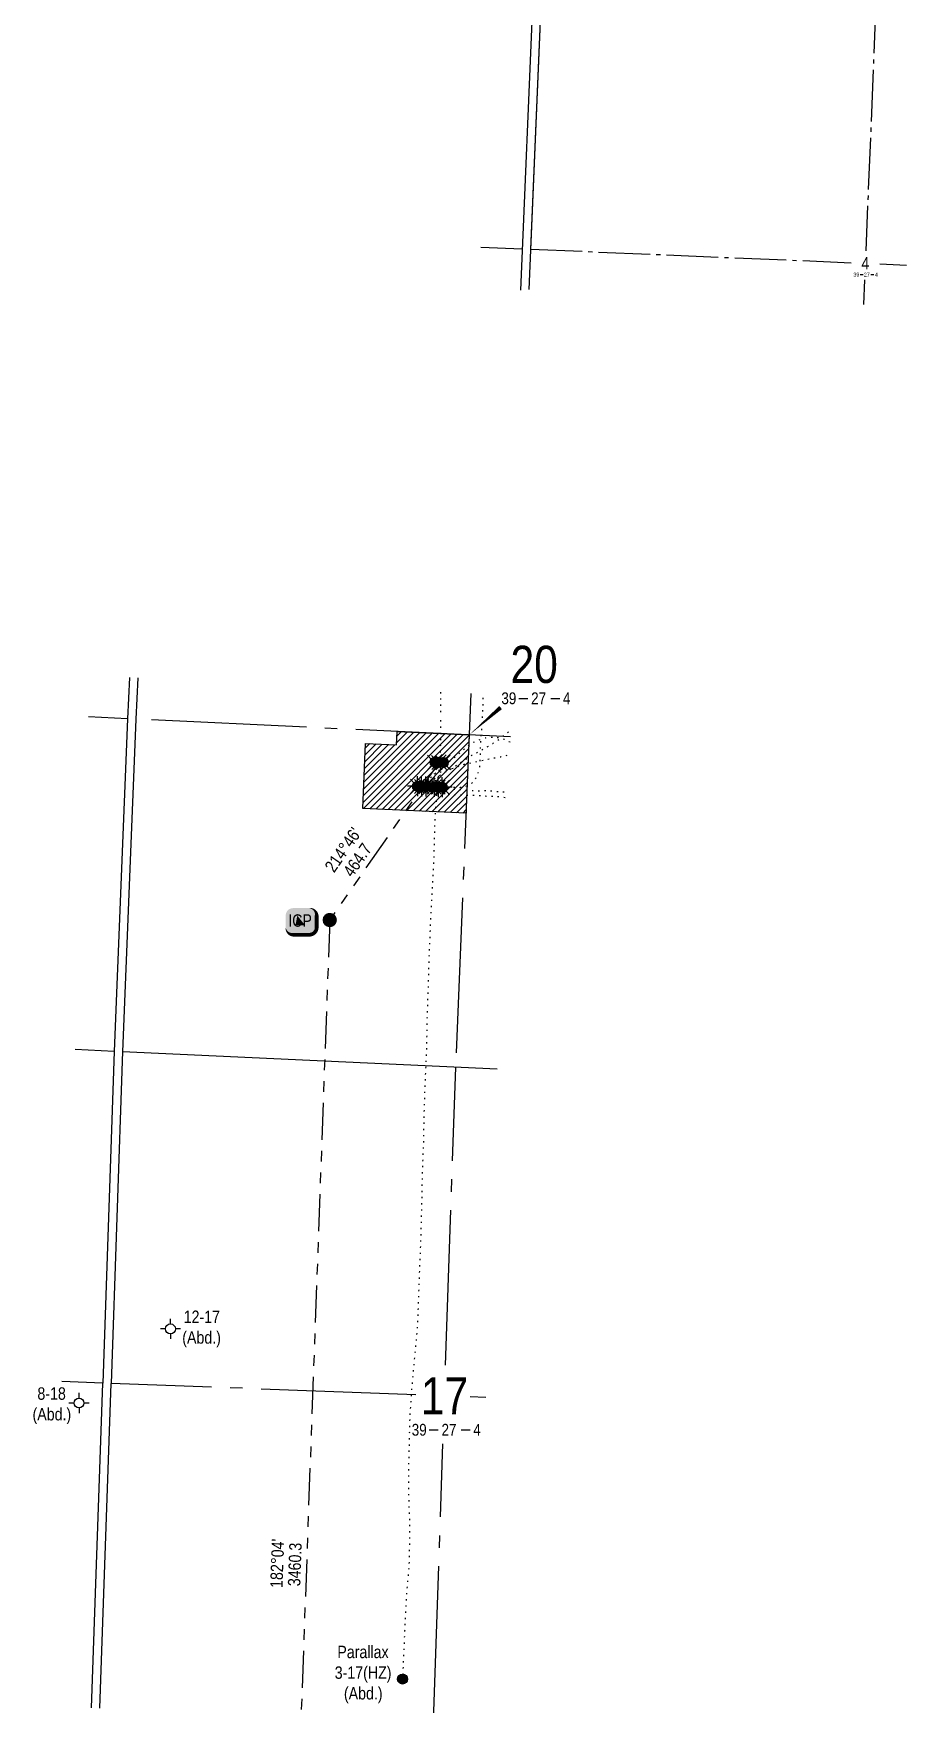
# Model space of a CAD drawing. Extents: x 300929 to 311962, y 5794822 to 5810027.
# Drawn here: x 305043 to 307157, y 5797479 to 5801525 of the extents above; entities that cross this region are included whole.
import ezdxf
from ezdxf.enums import TextEntityAlignment as Align

# ---------------------------------------------------------------- set-up
doc = ezdxf.new("R2010")
doc.units = 0
doc.header["$LTSCALE"] = 5
for name, pattern in [('foc-DOT', [1, 0.2, -0.8]), ('foc-DRILLPATH', [14.75, 6, -1.75, 1.75, -1.75, 1.75, -1.75]), ('foc-QUARTERLINE', [33, 25, -3, 2, -3])]:
    doc.linetypes.add(name, pattern=pattern)
for name, color, linetype in [('10', 1, 'Continuous'), ('9', 3, 'Continuous'), ('AS-DRILL', 8, 'foc-DOT'), ('AS-DRILL-T', 8, 'Continuous'), ('C-WS-S', 8, 'Continuous'), ('F-WS-S', 8, 'Continuous'), ('L-BD', 7, 'Continuous'), ('L-MON', 1, 'Continuous'), ('L-QSEC', 8, 'foc-QUARTERLINE'), ('L-SEC', 7, 'Continuous'), ('L-SECLBL', 7, 'Continuous'), ('L-SECQ', 8, 'foc-QUARTERLINE'), ('P-PDRILLPATH', 12, 'foc-DRILLPATH'), ('P-PROPOSED', 10, 'Continuous'), ('P-PROPOSED-EXISTING-H', 59, 'Continuous')]:
    doc.layers.add(name, color=color, linetype=linetype)
doc.layers.add('L-SEC-HB', color=6, linetype='Continuous', plot=False)
doc.styles.add('80', font='ARIALN.TTF', dxfattribs={"height": 10})
doc.styles.add('80L', font='ARIALN.TTF', dxfattribs={"height": 10})
doc.styles.add('SIMPLEX', font='ARIALN.TTF')

# ---------------------------------------------------------------- blocks, each defined once
blk = doc.blocks.new('GAS')
h = blk.add_hatch(color=255)
h.dxf.hatch_style = 1
edge = h.paths.add_edge_path()
edge.add_arc((0, 0), 0.9, 0, 360)
for p, q in [((-0.81, 0), (-1.62, 0)), ((-0.57, 0.57), (-1.14, 1.14)), ((0, 0.81), (0, 1.62)), ((0.57, 0.57), (1.14, 1.14)), ((1.62, 0), (0.81, 0)), ((-0.57, -0.57), (-1.14, -1.14)), ((0, -0.81), (0, -1.62)), ((1.14, -1.14), (0.57, -0.57))]:
    blk.add_line(p, q)
blk.add_circle((0, 0), 0.8)
blk = doc.blocks.new('WC')
at = {"layer": 'L-MON'}
h = blk.add_hatch(color=255, dxfattribs=at)
h.dxf.hatch_style = 1
edge = h.paths.add_edge_path()
edge.add_arc((0, 0), 0.9, 0, 360)
at = {"layer": 'L-MON', "color": 240, "flags": 128}
for points in [[(-0.62, 0.5), (-1.23, 1.12)], [(0.52, 0.61), (1.13, 1.21)], [(-1.18, -1.18), (-0.56, -0.57)], [(1.16, -1.18), (0.56, -0.57)]]:
    blk.add_lwpolyline(points, dxfattribs=at)
at = {"layer": 'L-MON', "color": 240}
for radius in [0.8, 0.373]:
    blk.add_circle((0, 0), radius, dxfattribs=at)
blk = doc.blocks.new('L-SECLBL')
at = {"layer": '9', "color": 7}
for p, q in [((-5.1, -27.8), (-12.3, -27.8)), ((20.7, -27.8), (13.5, -27.8))]:
    blk.add_line(p, q, dxfattribs=at)
at = {"layer": '10', "color": 2, "style": 'SIMPLEX'}
blk.add_attdef('SEC', text='', height=30, dxfattribs=at).set_placement((0, 0), align=Align.MIDDLE)
at = {"layer": '10', "color": 5, "style": '80L'}
blk.add_attdef('TWP', text='', height=9.5, dxfattribs=at).set_placement((-14.4, -27.4), align=Align.MIDDLE_RIGHT)
blk.add_attdef('RGE', text='', height=9.5, dxfattribs=at).set_placement((3.6, -27.4), align=Align.MIDDLE_CENTER)
blk.add_attdef('MER', text='', height=9.5, dxfattribs=at).set_placement((23.2, -27.4), align=Align.MIDDLE_LEFT)
blk = doc.blocks.new('GABD')
for p, q in [((-0.81, 0), (-1.62, 0)), ((0, 0.81), (0, 1.62)), ((1.62, 0), (0.81, 0)), ((0, -0.81), (0, -1.62))]:
    blk.add_line(p, q)
blk.add_circle((0, 0), 0.8)
blk = doc.blocks.new('*U88')
h = blk.add_hatch(color=254)
edge = h.paths.add_edge_path()
edge.add_line((-6.5, -11.5), (6.5, -11.5))
edge.add_arc((6.5, -5.5), 6, 270, 360)
edge.add_line((12.5, -5.5), (12.5, 4))
edge.add_arc((6.5, 4), 6, 0, 90)
edge.add_line((6.5, 10), (-6.5, 10))
edge.add_arc((-6.5, 4), 6, 90, 180)
edge.add_line((-12.5, 4), (-12.5, -5.5))
edge.add_arc((-6.5, -5.5), 6, 180, 270)
at = {"color": 1, "flags": 128}
blk.add_lwpolyline([(-6.5, -11.5, 3, 3, 0), (6.5, -11.5, 3, 3, 0.414214), (12.5, -5.5, 3, 3, 0), (12.5, 4, 3, 0, 0.414214), (6.5, 10, 0, 0, 0), (-6.5, 10, 0, 0, 0.414214), (-12.5, 4, 0, 0, 0), (-12.5, -5.5, 0, 3, 0.414214)], format="xyseb", close=True, dxfattribs=at)
blk.add_lwpolyline([(-4.6, -3.7, 0, 10, 0), (0, 0, 5, 5, 0)], format="xyseb", dxfattribs=at)
at = {"color": 1, "style": '80'}
blk.add_attdef('ENTER_TEXT_001', (-36.7, -5), '', height=10, dxfattribs=at)
blk = doc.blocks.new('plbh')
at = {"layer": 'L-MON'}
h = blk.add_hatch(color=255, dxfattribs=at)
h.dxf.hatch_style = 1
edge = h.paths.add_edge_path()
edge.add_arc((0, 0), 1.16, 0, 360)
h = blk.add_hatch(color=256, dxfattribs=at)
h.dxf.hatch_style = 1
h.paths.add_polyline_path([(-0.96, 0, 1), (0.96, 0, 1)])
h.paths.add_polyline_path([(0.91, 0, -1), (-0.91, 0, -1)], flags=16)
h.paths.add_polyline_path([(0.45, 0, -1), (-0.45, 0, -1)], flags=0)
h = blk.add_hatch(color=256, dxfattribs=at)
h.dxf.hatch_style = 1
h.paths.add_polyline_path([(-0.45, 0, 1), (0.45, 0, 1)])
h.paths.add_polyline_path([(0.4, 0, -1), (-0.4, 0, -1)], flags=16)
at = {"layer": 'L-MON', "color": 240}
for radius in [0.96, 0.91, 0.45, 0.4]:
    blk.add_circle((0, 0), radius, dxfattribs=at)

msp = doc.modelspace()

# ---------------------------------------------------------------- hatches: boundary and pattern name
at = {"layer": 'F-WS-S'}
h = msp.add_hatch(color=256, dxfattribs=at)
h.dxf.hatch_style = 1
edge = h.paths.add_edge_path()
edge.add_arc((305936.289, 5797541.213), 12, 0, 360)
at = {"layer": 'P-PROPOSED-EXISTING-H'}
h = msp.add_hatch(dxfattribs=at)
h.set_pattern_fill('ANSI31', color=256, scale=3.499752)
h.set_pattern_definition([(45, (509.26, -5607.197), (-7.857167858, 7.857167858), [])])
h.paths.add_polyline_path([(305846.722, 5799806.01), (305921.633, 5799802.475), (305922.955, 5799834.946), (306097.748, 5799826.699), (306090.022, 5799636.869), (305840.317, 5799648.651)])

# ---------------------------------------------------------------- linework, layer by layer
at = {"layer": 'AS-DRILL', "ltscale": 3, "flags": 128}
for points in [[(306012.7, 5799700.676), (306012.702, 5799700.726), (306012.643, 5799700.739), (306012.521, 5799700.694), (306012.39, 5799700.679), (306012.273, 5799700.753), (306012.184, 5799700.787), (306012.024, 5799700.783), (306011.793, 5799700.772), (306011.615, 5799700.819), (306011.486, 5799700.835), (306011.183, 5799700.776), (306011.094, 5799700.79), (306011.309, 5799700.912), (306011.65, 5799700.938), (306011.988, 5799700.875), (306012.319, 5799700.912), (306012.563, 5799700.992), (306012.757, 5799701.095), (306012.85, 5799701.161), (306013.036, 5799701.324), (306013.15, 5799701.429), (306013.182, 5799701.478), (306013.234, 5799701.516), (306013.328, 5799701.612), (306013.412, 5799701.729), (306013.507, 5799701.846), (306013.592, 5799701.962), (306013.677, 5799702.089), (306013.686, 5799702.079), (306013.487, 5799701.846), (306013.165, 5799701.539), (306013.009, 5799701.395), (306012.687, 5799701.087), (306012.399, 5799700.899), (306012.178, 5799700.887), (306011.962, 5799700.976), (306011.861, 5799700.96), (306011.925, 5799700.807), (306011.978, 5799700.635), (306011.952, 5799700.486), (306011.877, 5799700.349), (306011.945, 5799700.306), (306012.262, 5799700.464), (306012.63, 5799700.679), (306012.929, 5799700.888), (306013.118, 5799701.12), (306013.158, 5799701.379), (306013.14, 5799701.68), (306013.093, 5799701.992), (306013.038, 5799702.124), (306012.975, 5799702.047), (306013.027, 5799701.864), (306013.181, 5799701.698), (306013.347, 5799701.602), (306013.506, 5799701.555), (306013.655, 5799701.549), (306013.745, 5799701.526), (306013.75, 5799701.416), (306013.746, 5799701.296), (306013.814, 5799701.253), (306013.763, 5799701.235), (306013.502, 5799701.215), (306013.231, 5799701.186), (306013.07, 5799701.172), (306012.988, 5799701.105), (306012.964, 5799701.026), (306013.003, 5799700.985), (306013.202, 5799700.957), (306013.242, 5799700.955), (306013.966, 5799701.057), (306015.174, 5799701.239), (306016.453, 5799701.439), (306016.715, 5799701.488), (306018.566, 5799701.736), (306020.627, 5799701.974), (306022.907, 5799702.174), (306025.548, 5799702.17), (306028.462, 5799701.945), (306031.644, 5799701.689), (306035.174, 5799701.389), (306039.172, 5799700.991), (306043.559, 5799700.588), (306048.25, 5799700.292), (306053.061, 5799700.232), (306057.647, 5799700.291), (306062.146, 5799700.184), (306066.796, 5799699.84), (306071.551, 5799699.632), (306076.59, 5799699.783), (306081.847, 5799700.356), (306087.014, 5799701.472), (306091.976, 5799703.198), (306096.695, 5799705.373), (306101.038, 5799707.883), (306105.085, 5799710.785), (306108.673, 5799714.226), (306111.443, 5799717.96), (306113.741, 5799721.921), (306115.859, 5799726.151), (306117.76, 5799730.429), (306119.55, 5799734.961), (306121.149, 5799739.712), (306122.448, 5799744.744), (306123.267, 5799749.755), (306123.482, 5799752.158), (306123.636, 5799754.534), (306123.757, 5799757.101), (306123.861, 5799759.969), (306123.99, 5799763.246), (306124.196, 5799766.931), (306124.425, 5799770.954), (306124.624, 5799775.23), (306124.781, 5799779.717), (306124.897, 5799784.415), (306124.996, 5799789.455), (306125.092, 5799794.435), (306125.25, 5799799.942), (306125.492, 5799805.567), (306125.832, 5799811.638), (306126.253, 5799817.725), (306126.805, 5799824.088), (306127.413, 5799830.619), (306128.015, 5799837.24), (306128.542, 5799844.004), (306129.029, 5799851.009), (306129.512, 5799858.165), (306129.98, 5799865.692), (306130.37, 5799873.292), (306130.666, 5799881.026), (306130.93, 5799888.971), (306131.232, 5799897.125), (306131.549, 5799905.388), (306131.837, 5799913.703), (306132.102, 5799922.188), (306132.181, 5799925.164)], [(306028.275, 5799930.068), (306028.254, 5799918.565), (306028.213, 5799899.562), (306028.1, 5799878.253)], [(306028.079, 5799862.05), (306027.987, 5799822.471), (306027.888, 5799803.27), (306027.254, 5799784.18), (306026.173, 5799765.208), (306024.785, 5799746.058), (306023.162, 5799727.027), (306021.342, 5799707.814), (306019.499, 5799688.802), (306017.784, 5799669.485), (306016.321, 5799650.438), (306015.017, 5799631.384), (306014.019, 5799612.219), (306013.396, 5799592.928), (306013.033, 5799573.627), (306012.016, 5799535.248), (306011.251, 5799516.663), (306010.403, 5799497.482), (306009.47, 5799478.204), (306008.446, 5799459.139), (306007.382, 5799440.067), (306006.321, 5799420.593), (306005.323, 5799401.428), (306004.309, 5799382.353), (306003.35, 5799363.176), (306002.496, 5799344.095), (306001.68, 5799324.722), (306000.969, 5799305.735), (306000.27, 5799286.548), (305999.586, 5799267.46), (305998.967, 5799248.269), (305998.4, 5799228.877), (305997.867, 5799209.582), (305996.596, 5799171.113), (305995.888, 5799151.926), (305995.355, 5799132.632), (305995.046, 5799113.439), (305994.726, 5799093.936), (305994.303, 5799074.648), (305993.774, 5799055.454), (305992.978, 5799036.07), (305991.177, 5798997.611), (305990.362, 5798978.529), (305989.59, 5798959.244), (305988.955, 5798940.164), (305988.386, 5798920.972), (305987.93, 5798901.575), (305987.571, 5798882.384), (305987.236, 5798863.282), (305986.842, 5798844.193), (305986.253, 5798825.001), (305985.46, 5798805.717), (305984.722, 5798786.532), (305984.055, 5798767.143), (305983.534, 5798748.149), (305983.2, 5798729.057), (305982.911, 5798709.863), (305982.546, 5798690.763), (305981.967, 5798671.571), (305981.362, 5798652.48), (305980.788, 5798633.387), (305980.269, 5798614.193), (305979.686, 5798594.901), (305978.964, 5798575.624), (305978.219, 5798556.539), (305977.431, 5798537.355), (305976.736, 5798518.268), (305976.093, 5798498.978), (305975.339, 5798479.893), (305974.598, 5798460.907), (305973.963, 5798441.817), (305973.221, 5798422.532), (305972.28, 5798403.554), (305971.146, 5798384.484), (305969.648, 5798365.348), (305967.832, 5798346.235), (305965.909, 5798327.226), (305963.989, 5798308.027), (305962.201, 5798288.613), (305960.517, 5798269.584), (305958.884, 5798250.554), (305957.411, 5798231.517), (305956.079, 5798212.265), (305954.879, 5798193.297), (305953.834, 5798174.224), (305953.16, 5798155.136), (305952.765, 5798136.046), (305952.29, 5798116.95), (305951.795, 5798097.855), (305951.391, 5798078.766), (305950.912, 5798059.57), (305950.591, 5798040.568), (305950.569, 5798021.273), (305950.834, 5798002.178), (305951.24, 5797983.077), (305951.702, 5797963.884), (305952.334, 5797944.694), (305953.025, 5797925.712), (305953.384, 5797906.212), (305953.226, 5797887.014), (305952.833, 5797867.724), (305952.606, 5797848.318), (305952.22, 5797828.928), (305951.273, 5797810.051), (305949.652, 5797790.82), (305947.9, 5797771.804), (305946.518, 5797753.054), (305945.381, 5797734.184), (305944.385, 5797715.319), (305943.378, 5797696.444), (305942.438, 5797677.466), (305941.491, 5797658.089), (305940.533, 5797638.911), (305939.634, 5797619.732), (305938.78, 5797600.651), (305938.019, 5797581.666), (305936.655, 5797549.195), (305936.289, 5797541.213)], [(305982.557, 5799701.866), (305982.465, 5799701.81), (305982.291, 5799701.697), (305982.139, 5799701.653), (305981.938, 5799701.641), (305981.755, 5799701.558), (305981.548, 5799701.386), (305981.341, 5799701.214), (305981.514, 5799701.277), (305982.044, 5799701.546), (305982.607, 5799701.844), (305983.208, 5799702.111), (305983.87, 5799702.165), (305983.992, 5799702.21), (305984.167, 5799702.323), (305984.009, 5799702.129), (305983.505, 5799701.799), (305983.085, 5799701.535), (305982.779, 5799701.387), (305982.514, 5799701.268), (305982.219, 5799701.149), (305981.955, 5799701.05), (305981.701, 5799700.96), (305981.497, 5799700.848), (305981.436, 5799700.83), (305981.56, 5799700.945), (305981.717, 5799701.099), (305981.884, 5799701.273), (305981.925, 5799701.321), (305982.391, 5799701.703), (305983.208, 5799702.371), (305984.076, 5799703.077), (305984.418, 5799703.354), (305986.085, 5799704.529), (305988.264, 5799705.734), (305990.825, 5799706.984), (305993.675, 5799708.442), (305996.757, 5799710.212), (306000.111, 5799712.281), (306003.754, 5799714.568), (306007.766, 5799717.072), (306011.927, 5799719.799), (306016.316, 5799722.738), (306020.884, 5799725.65), (306025.625, 5799728.634), (306030.482, 5799731.765), (306035.591, 5799734.935), (306041.541, 5799738.363), (306048.044, 5799742.139), (306054.357, 5799745.882), (306060.668, 5799749.605), (306067.387, 5799753.763), (306074.588, 5799758.202), (306082.29, 5799762.931), (306090.154, 5799767.954), (306097.682, 5799772.84), (306104.451, 5799777.236), (306111.293, 5799781.218), (306119.049, 5799785.285), (306127.526, 5799789.874), (306136.656, 5799795.017), (306145.956, 5799800.443), (306155.021, 5799805.969), (306163.684, 5799811.701), (306171.74, 5799817.537), (306179.514, 5799823.584), (306187.099, 5799829.639), (306194.83, 5799835.618), (306198.587, 5799838.295)], [(305972.607, 5799702.274), (305972.641, 5799702.363), (305972.657, 5799702.513), (305972.619, 5799702.564), (305972.551, 5799702.627), (305972.462, 5799702.64), (305972.397, 5799702.523), (305972.319, 5799702.336), (305972.262, 5799702.138), (305972.233, 5799701.919), (305972.185, 5799701.711), (305972.087, 5799701.524), (305972.01, 5799701.337), (305972.055, 5799701.215), (305972.234, 5799701.429), (305972.53, 5799701.837), (305972.822, 5799702.136), (305973.01, 5799702.339), (305973.147, 5799702.503), (305973.234, 5799702.68), (305973.321, 5799702.857), (305973.507, 5799703.019), (305973.712, 5799703.141), (305973.865, 5799703.215), (305973.959, 5799703.312), (305974.075, 5799703.457), (305974.19, 5799703.593), (305974.277, 5799703.76), (305974.344, 5799703.947), (305974.403, 5799704.165), (305974.455, 5799704.223), (305974.528, 5799704.04), (305974.578, 5799703.768), (305974.553, 5799703.408), (305974.529, 5799703.059), (305974.527, 5799702.739), (305974.495, 5799702.43), (305974.491, 5799702.08), (305974.6, 5799701.805), (305974.965, 5799701.681), (305975.537, 5799701.718), (305976.069, 5799701.997), (305976.183, 5799702.093), (305976.929, 5799702.744), (305977.78, 5799703.521), (305978.687, 5799704.436), (305979.53, 5799705.263), (305979.821, 5799705.522), (305981.201, 5799706.768), (305982.763, 5799708.057), (305984.775, 5799709.589), (305987.306, 5799711.36), (305990.204, 5799713.277), (305993.616, 5799715.544), (305997.174, 5799717.955), (306000.657, 5799720.499), (306004.329, 5799723.517), (306008.392, 5799727.069), (306012.935, 5799731.122), (306017.037, 5799734.883), (306017.868, 5799735.66), (306023.059, 5799740.409), (306028.077, 5799744.824), (306032.985, 5799748.993), (306037.96, 5799753.079), (306042.779, 5799757.022), (306047.711, 5799761.04), (306052.878, 5799765.169), (306058.037, 5799769.088), (306063.299, 5799773.093), (306068.483, 5799777.411), (306073.695, 5799781.938), (306078.825, 5799786.389), (306083.837, 5799790.914), (306089.014, 5799795.563), (306094.268, 5799799.859), (306098.876, 5799803.289), (306099.752, 5799803.915), (306105.489, 5799807.541), (306111.486, 5799810.646), (306117.756, 5799813.33), (306124.189, 5799815.808), (306130.58, 5799817.997), (306136.872, 5799819.7), (306143.315, 5799820.936), (306149.884, 5799821.557), (306156.41, 5799821.58), (306163.004, 5799821.069), (306169.655, 5799819.945), (306176.112, 5799818.249), (306182.204, 5799816.167), (306188.06, 5799813.674), (306193.404, 5799811.151), (306197.413, 5799809.143)], [(305992.557, 5799701.461), (305992.594, 5799701.4), (305992.641, 5799701.308), (305992.657, 5799701.217), (305992.683, 5799701.106), (305992.532, 5799700.842), (305992.325, 5799700.42), (305992.443, 5799700.105), (305992.528, 5799700.232), (305992.293, 5799700.621), (305991.947, 5799700.965), (305991.689, 5799701.276), (305991.475, 5799701.694), (305991.173, 5799702.407), (305991.097, 5799703.27), (305991.467, 5799704.016), (305991.981, 5799704.616), (305992.128, 5799704.791), (305992.34, 5799705.083), (305992.479, 5799705.327), (305992.634, 5799705.691), (305992.679, 5799706.07), (305992.673, 5799706.18), (305992.576, 5799707.015), (305992.435, 5799708.251), (305992.422, 5799708.432), (305992.462, 5799710.452), (305992.845, 5799712.798), (305993.368, 5799715.149), (305994.052, 5799717.524), (305995.04, 5799719.977), (305996.386, 5799722.395), (305998.41, 5799724.747), (306001.221, 5799726.977), (306004.609, 5799728.895), (306008.461, 5799730.654), (306012.802, 5799732.374), (306017.669, 5799733.983), (306023.247, 5799735.614), (306029.386, 5799737.242), (306036.132, 5799739.047), (306043.483, 5799741.208), (306051.134, 5799743.648), (306059.293, 5799746.518), (306068.042, 5799749.875), (306077.553, 5799753.261), (306085.89, 5799755.574), (306088.274, 5799756.13), (306099.42, 5799758.622), (306110.162, 5799761.009), (306120.825, 5799763.19), (306131.468, 5799765.331), (306141.633, 5799767.571), (306152.007, 5799769.753), (306162.953, 5799771.742), (306174.244, 5799773.838), (306185.825, 5799776.452), (306196.201, 5799779.051)], [(306022.476, 5799700.318), (306022.44, 5799700.179), (306022.441, 5799699.959), (306022.523, 5799699.735), (306022.592, 5799699.462), (306022.491, 5799699.196), (306022.268, 5799698.865), (306022.313, 5799697.962), (306022.389, 5799697.619), (306022.356, 5799697.55), (306022.374, 5799697.5), (306022.529, 5799697.373), (306022.663, 5799697.208), (306022.789, 5799697.103), (306022.946, 5799697.037), (306023.006, 5799697.034), (306022.988, 5799696.815), (306022.794, 5799696.472), (306022.594, 5799696.23), (306022.406, 5799696.017), (306022.282, 5799695.912), (306022.188, 5799695.836), (306022.019, 5799695.602), (306022.008, 5799695.573), (306021.704, 5799694.714), (306021.356, 5799693.257), (306021.243, 5799692.681), (306021.11, 5799691.595), (306021.078, 5799689.755), (306021.163, 5799687.871), (306021.24, 5799686.026), (306021.286, 5799684.383), (306021.302, 5799683.282), (306021.324, 5799682.831), (306021.368, 5799682.679), (306021.422, 5799682.517), (306021.495, 5799682.343), (306021.609, 5799682.179), (306021.721, 5799681.984), (306021.833, 5799681.78), (306021.936, 5799681.596), (306022.059, 5799681.421), (306022.184, 5799681.276), (306022.351, 5799681.209), (306022.361, 5799681.208), (306022.963, 5799681.255), (306024.099, 5799681.38), (306025.628, 5799681.59), (306027.483, 5799681.917), (306029.71, 5799682.329), (306032.246, 5799682.679), (306035.026, 5799682.87), (306037.852, 5799682.988), (306040.672, 5799683.177), (306043.85, 5799683.332), (306047.633, 5799683.342), (306052.036, 5799683.088), (306056.977, 5799682.753), (306062.142, 5799682.539), (306067.671, 5799682.42), (306073.897, 5799682.194), (306080.733, 5799681.734), (306087.818, 5799681.234), (306094.856, 5799680.786), (306101.642, 5799680.568), (306108.113, 5799680.472), (306114.445, 5799680.402), (306120.456, 5799680.344), (306126.537, 5799680.004), (306133.185, 5799679.311), (306140.454, 5799678.644), (306147.788, 5799678.374), (306154.882, 5799678.344), (306161.62, 5799678.168), (306168.37, 5799677.561), (306174.93, 5799676.661), (306181.401, 5799675.815), (306188.077, 5799675.081), (306192.005, 5799674.844)], [(306032.593, 5799699.871), (306032.454, 5799699.906), (306032.416, 5799699.958), (306032.699, 5799700.016), (306033.021, 5799700.064), (306033.243, 5799700.105), (306033.457, 5799700.217), (306033.75, 5799700.275), (306034.177, 5799700.198), (306034.713, 5799700.087), (306035.217, 5799699.927), (306035.473, 5799699.827), (306035.539, 5799699.964), (306035.69, 5799700.259), (306035.842, 5799700.543), (306036.06, 5799700.744), (306036.174, 5799700.84), (306036.129, 5799700.972), (306036.128, 5799701.192), (306036.152, 5799701.301), (306036.227, 5799701.418), (306036.321, 5799701.515), (306036.372, 5799701.553), (306036.404, 5799701.611), (306036.428, 5799701.7), (306036.53, 5799701.756), (306036.54, 5799701.756), (306036.964, 5799701.589), (306037.914, 5799701.071), (306038.769, 5799700.667), (306039.421, 5799700.451), (306041.382, 5799699.934), (306043.728, 5799699.291), (306046.286, 5799698.439), (306049.069, 5799697.438), (306052.155, 5799696.526), (306055.631, 5799695.858), (306059.447, 5799695.447), (306063.458, 5799695.139), (306067.728, 5799694.82), (306072.246, 5799694.681), (306076.8, 5799694.702), (306081.239, 5799694.596), (306085.704, 5799694.139), (306090.506, 5799693.329), (306096.064, 5799692.679), (306102.562, 5799692.263), (306110.113, 5799691.884), (306118.376, 5799691.568), (306126.478, 5799691.468), (306133.844, 5799691.737), (306140.942, 5799691.827), (306148.406, 5799691.292), (306156.491, 5799690.502), (306165.23, 5799689.556), (306174.305, 5799688.777), (306183.078, 5799688.691), (306191.594, 5799689.195), (306192.585, 5799689.253)]]:
    msp.add_lwpolyline(points, dxfattribs=at)
at = {"layer": 'F-WS-S'}
msp.add_circle((305936.289, 5797541.213), 12, dxfattribs=at)
at = {"layer": 'L-QSEC'}
for p, q in [((307089.318, 5801766.418), (307057.968, 5800998.211)), ((306126.006, 5801007.569), (306225.909, 5801003.347)), ((306246.007, 5801002.498), (307022.347, 5800969.688)), ((307091.564, 5800966.763), (307156.648, 5800964.012)), ((307055.114, 5800928.275), (307052.667, 5800868.325))]:
    msp.add_line(p, q, dxfattribs=at)
at = {"layer": 'L-QSEC', "ltscale": 3, "flags": 128}
for points in [[(306040.578, 5798301.272), (306065.011, 5799022.258)], [(305210.578, 5798257.541), (305111.186, 5798261.226)], [(305968.541, 5798229.439), (305230.679, 5798256.796)], [(306137.981, 5798223.157), (306100.15, 5798224.56)], [(306011.368, 5797439.34), (306034.111, 5798110.458)]]:
    msp.add_lwpolyline(points, dxfattribs=at)
at = {"layer": 'L-SEC'}
for p, q in [((306260.315, 5801804.67), (306221.623, 5800903.524)), ((306280.41, 5801803.743), (306241.808, 5800904.704))]:
    msp.add_line(p, q, dxfattribs=at)
at = {"layer": 'L-SEC', "ltscale": 3, "flags": 128}
for points in [[(305275.335, 5799965.599), (305270.587, 5799865.719), (305238.546, 5799060.68)], [(305295.43, 5799964.651), (305290.685, 5799864.841), (305258.647, 5799059.88)], [(305238.546, 5799060.68), (305143.722, 5799065.089)], [(305238.546, 5799060.68), (305210.578, 5798257.541)], [(305258.648, 5799059.98), (305230.68, 5798256.846)], [(306165.54, 5799017.585), (305258.642, 5799059.746)], [(305183.625, 5797471.729), (305210.578, 5798257.541)], [(305203.724, 5797470.942), (305230.68, 5798256.846)]]:
    msp.add_lwpolyline(points, dxfattribs=at)
at = {"layer": 'L-SEC-HB', "flags": 128}
msp.add_lwpolyline([(306280.41, 5801803.743), (306246.007, 5801002.498)], dxfattribs=at)
at = {"layer": 'L-SECLBL', "ltscale": 3, "flags": 128}
msp.add_lwpolyline([(306097.746, 5799826.685, 0, 9.999, 0), (306173.783, 5799892.916, 0, 0, 0)], format="xyseb", dxfattribs=at)
at = {"layer": 'L-SECQ', "ltscale": 3, "flags": 128}
for points in [[(306101.812, 5799926.598), (306065.011, 5799022.258)], [(305270.587, 5799865.719), (305176.308, 5799870.168)], [(306197.929, 5799821.958), (305290.682, 5799864.771)]]:
    msp.add_lwpolyline(points, dxfattribs=at)
at = {"layer": 'P-PDRILLPATH', "ltscale": 3}
msp.add_lwpolyline([(306025.001, 5799760.287), (305760.072, 5799378.555), (305635.462, 5795920.745)], dxfattribs=at)
at = {"layer": 'P-PROPOSED', "ltscale": 3, "flags": 128}
msp.add_lwpolyline([(305922.968, 5799834.933), (306097.746, 5799826.685), (306090.632, 5799651.855), (306090.022, 5799636.869), (305840.335, 5799648.652), (305846.738, 5799805.999), (305921.644, 5799802.464), (305922.965, 5799834.933)], dxfattribs=at)

# ---------------------------------------------------------------- block references
at = {"layer": 'C-WS-S', "xscale": 14.99893815000006, "yscale": 14.99893815000006, "zscale": 14.99893815000006}
for p in [(306012.696, 5799700.679), (306022.472, 5799700.32), (306032.59, 5799699.873)]:
    msp.add_blockref('GAS', p, dxfattribs=at)
at = {"layer": 'F-WS-S', "xscale": 14.99893815000006, "yscale": 14.99893815000006, "zscale": 14.99893815000006}
for name, p in [('GAS', (305972.607, 5799702.274)), ('GAS', (305982.557, 5799701.866)), ('GAS', (305992.557, 5799701.461)), ('GABD', (305374.434, 5798388.913)), ('GABD', (305153.058, 5798209.477))]:
    msp.add_blockref(name, p, dxfattribs=at)
at = {"layer": 'F-WS-S'}
ref = msp.add_blockref('*U88', (305690.984, 5799377.425), dxfattribs=dict(at, xscale=2.999787630000008, yscale=2.999787630000008, zscale=2.999787630000008))
ref.add_attrib('ENTER_TEXT_001', 'ICP', (305659.697, 5799362.395), dxfattribs={"layer": '0', "color": 1, "height": 29.9979, "style": '80'})
at = {"layer": 'L-MON'}
for name, p, xscale, yscale, zscale in [('WC', (306015.014, 5799760.758), 14.99893815000006, 14.99893815000006, 14.99893815000006), ('WC', (306025.001, 5799760.287), 14.99893815000006, 14.99893815000006, 14.99893815000006), ('WC', (306034.989, 5799759.816), 14.99893815000006, 14.99893815000006, 14.99893815000006), ('plbh', (305760.072, 5799378.555), 14.99893815000001, 14.99893815000001, 14.99893815000001)]:
    msp.add_blockref(name, p, dxfattribs=dict(at, xscale=xscale, yscale=yscale, zscale=zscale))
at = {"layer": 'L-SECLBL', "color": 6, "xscale": 0.99992921, "yscale": 0.99992921, "zscale": 0.99992921}
msp.add_blockref('L-SECLBL', (307056.744, 5800968.234), dxfattribs=at).add_auto_attribs({'SEC': '4', 'TWP': '39', 'RGE': '27', 'MER': '4'})
at = {"layer": 'L-SECLBL', "xscale": 2.999787630000008, "yscale": 2.999787630000008, "zscale": 2.999787630000008}
for p, values in [((306255.058, 5799997.475), {'SEC': '20', 'TWP': '39', 'RGE': '27', 'MER': '4'}), ((306038.056, 5798226.862), {'SEC': '17', 'TWP': '39', 'RGE': '27', 'MER': '4'})]:
    msp.add_blockref('L-SECLBL', p, dxfattribs=at).add_auto_attribs(values)

# ---------------------------------------------------------------- texts
at = {"layer": 'AS-DRILL-T', "insert": (305816.532, 5797621.844), "char_height": 29.99788, "attachment_point": 1, "style": '80L'}
msp.add_mtext_dynamic_manual_height_columns('\\pi-38.019;Parallax\\P\\pi-44.383;3-17(HZ)\\P\\pi-22.099;(Abd.)', width=45.22278, gutter_width=50, heights=[0], dxfattribs=at)
at = {"layer": 'F-WS-S', "char_height": 29.99788, "attachment_point": 1, "style": '80L'}
for s, insert in [('\\pi-25.985;12-17\\P\\pi-29.412;(Abd.)', (305432.469, 5798433.1)), ('\\pi-17.626;8-18\\P\\pi-29.412;(Abd.)', (305069.97, 5798247.364))]:
    msp.add_mtext_dynamic_manual_height_columns(s, width=30.59579, gutter_width=50, heights=[0], dxfattribs=dict(at, insert=insert))
at = {"layer": 'L-BD', "char_height": 29.99788, "attachment_point": 1, "line_spacing_factor": 0.855, "style": '80L'}
for s, insert, width, rotation in [("\\pi-38.539;214°46' \\P\\pi-22.404;464.7", (305767.917, 5799540.036), 39.16953, 55.238654), ("\\pi-36.22;182°04'\\P\\pi-30.511;3460.3 ", (305617.022, 5797798.712), 41.0849, 87.93611)]:
    msp.add_mtext(s, dxfattribs=dict(at, insert=insert, width=width, rotation=rotation))

doc.saveas('drawing.dxf')
